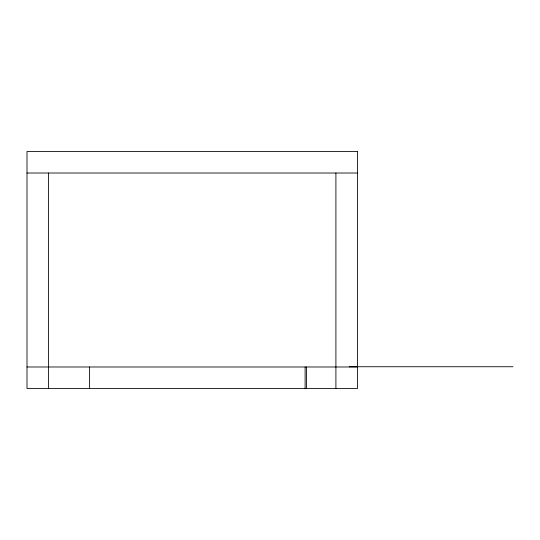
<?xml version="1.0" encoding="UTF-8"?>
<svg xmlns="http://www.w3.org/2000/svg" width="540" height="540" viewBox="0 0 540 540"><rect width="100%" height="100%" fill="white"/><g stroke="black" fill="none" stroke-linecap="round" stroke-linejoin="round"><path stroke-width="0.81" d="M27 173.016L357.453 173.016M349.258 366.741L513 366.741M27 366.984L357.453 366.984M335.907 173.016L335.907 388.53M306.565 366.984L306.565 388.53M305.12 366.984L305.12 388.53M89.606 366.984L89.606 388.53M48.553 173.016L48.553 388.53M357.453 151.47L27 151.47L27 388.53L357.453 388.53L357.453 151.47"/></g></svg>
